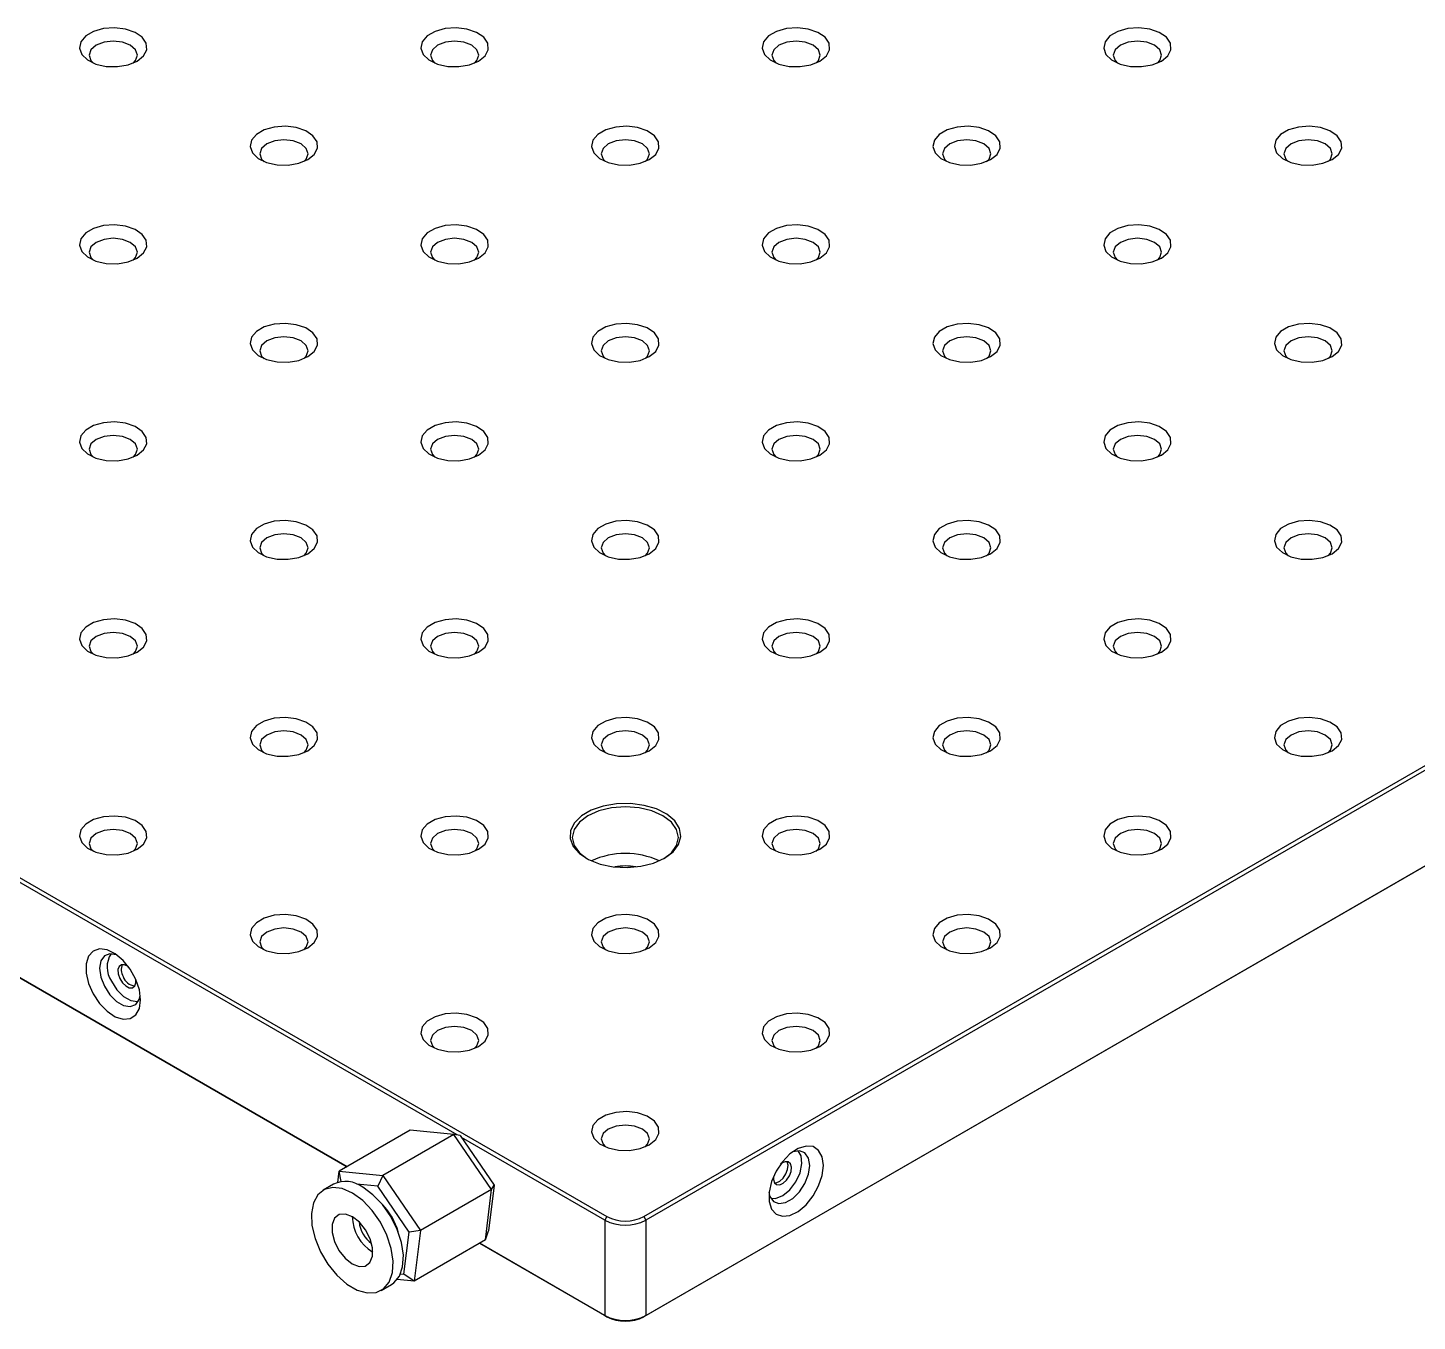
# Model space of a CAD drawing. Header units: millimetres. Extents: x 2 to 278, y 1 to 215.
# Drawn here: x 220.3 to 249.08, y 158.92 to 185.71 of the extents above; entities that cross this region are included whole.
import ezdxf

# ---------------------------------------------------------------- set-up
doc = ezdxf.new("R2010")
doc.units = ezdxf.units.MM

msp = doc.modelspace()

# ---------------------------------------------------------------- linework, layer by layer
at = {"color": 7, "linetype": 'Continuous', "lineweight": 25}
for p, q in [((190.7158769, 185.0865934), (232.2937557, 161.0841949)), ((233.057431, 161.0841949), (274.6353097, 185.0865934)), ((274.6777361, 185.0131087), (233.0998574, 161.0107102)), ((229.1949606, 162.7751143), (193.9291534, 183.1336314)), ((233.0998574, 159.0346814), (274.6777361, 183.0370799)), ((274.6353097, 183.0125797), (233.057431, 159.0101812)), ((226.9105027, 162.117867), (194.3027867, 180.9419008)), ((194.3027936, 180.9419048), (226.9105096, 162.117871)), ((228.2210778, 162.8744458), (226.7470925, 162.0235323)), ((229.1261427, 162.7853569), (227.6521574, 161.9344434)), ((229.1261427, 162.7853569), (228.2210778, 162.8744458)), ((229.903703, 161.648064), (229.1261427, 162.7853569)), ((229.2552949, 162.7661343), (229.1261427, 162.7853569)), ((229.2552949, 162.7661343), (229.9580344, 161.7382773)), ((232.2513293, 161.0107102), (229.2844925, 162.7234286)), ((226.7191309, 161.793662), (226.7470925, 162.0235323)), ((226.7470925, 162.0235323), (227.6521574, 161.9344434)), ((226.7906617, 161.8084437), (226.7470925, 162.0235323)), ((226.6309199, 161.7559013), (226.4187879, 161.6334401)), ((227.549257, 161.7126073), (227.1113769, 161.7557095)), ((227.6521574, 161.9344434), (227.549257, 161.7126073)), ((227.6521574, 161.9344434), (228.4297177, 160.7971504)), ((229.9580344, 161.7382773), (229.842799, 160.7909367)), ((229.903703, 161.648064), (229.9580344, 161.7382773)), ((228.1972239, 160.7648632), (227.549257, 161.7126073)), ((229.903703, 161.648064), (228.4297177, 160.7971504)), ((229.7761984, 160.5998599), (229.903703, 161.648064)), ((232.2937557, 161.0841949), (232.2513293, 161.0107102)), ((232.2513293, 161.0107102), (232.2513293, 159.0346814)), ((233.057431, 161.0841949), (233.0998574, 161.0107102)), ((233.0998574, 161.0107102), (233.0998574, 159.0346814)), ((228.0909701, 159.8913598), (228.1972239, 160.7648632)), ((228.4297177, 160.7971504), (228.1972239, 160.7648632)), ((228.4297177, 160.7971504), (228.3022131, 159.7489463)), ((229.7761984, 160.5998599), (228.3022131, 159.7489463)), ((229.7761984, 160.5998599), (229.842799, 160.7909367)), ((232.2937557, 159.0101812), (229.6581258, 160.531698)), ((229.6581327, 160.531702), (232.2513293, 159.0346814)), ((228.3022131, 159.7489463), (227.9516137, 159.7834571)), ((228.0189363, 159.8984503), (228.0909701, 159.8913598)), ((228.3022131, 159.7489463), (228.0909701, 159.8913598)), ((227.6186903, 159.5549229), (227.8308224, 159.6773841)), ((232.2513293, 159.0346814), (232.2937557, 159.0101812)), ((233.0998574, 159.0346814), (233.057431, 159.0101812))]:
    msp.add_line(p, q, dxfattribs=at)
at = {"color": 7, "linetype": 'Continuous', "lineweight": 25, "flags": 128}
for points in [[(222.5639664, 185.0212807), (222.6978653, 185.1295436), (222.763616, 185.2570392), (222.7540934, 185.3899514), (222.6703294, 185.513877), (222.5214011, 185.6153869), (222.3234472, 185.6834808), (222.0979191, 185.7107798), (221.8692563, 185.6943255), (221.6622379, 185.635901), (221.4992975, 185.5418375), (221.3980924, 185.4223283), (221.3695896, 185.2903241), (221.4168779, 185.1601295), (221.5348328, 185.0458531), (221.7106721, 184.9598787), (221.9253409, 184.9115227), (222.1555765, 184.9060254), (222.3764292, 184.9439825), (222.5639664, 185.0212807)], [(229.6350342, 185.0212807), (229.7689331, 185.1295436), (229.8346838, 185.2570392), (229.8251612, 185.3899514), (229.7413972, 185.513877), (229.5924689, 185.6153869), (229.394515, 185.6834808), (229.1689869, 185.7107798), (228.9403241, 185.6943255), (228.7333057, 185.635901), (228.5703653, 185.5418375), (228.4691602, 185.4223283), (228.4406574, 185.2903241), (228.4879457, 185.1601295), (228.6059006, 185.0458531), (228.7817399, 184.9598787), (228.9964087, 184.9115227), (229.2266443, 184.9060254), (229.447497, 184.9439825), (229.6350342, 185.0212807)], [(236.706102, 185.0212807), (236.8400009, 185.1295436), (236.9057517, 185.2570392), (236.896229, 185.3899514), (236.812465, 185.513877), (236.6635367, 185.6153869), (236.4655828, 185.6834808), (236.2400547, 185.7107798), (236.0113919, 185.6943255), (235.8043735, 185.635901), (235.6414331, 185.5418375), (235.540228, 185.4223283), (235.5117252, 185.2903241), (235.5590135, 185.1601295), (235.6769684, 185.0458531), (235.8528077, 184.9598787), (236.0674765, 184.9115227), (236.2977121, 184.9060254), (236.5185649, 184.9439825), (236.706102, 185.0212807)], [(243.7771698, 185.0212807), (243.9110687, 185.1295436), (243.9768195, 185.2570392), (243.9672969, 185.3899514), (243.8835328, 185.513877), (243.7346045, 185.6153869), (243.5366506, 185.6834808), (243.3111225, 185.7107798), (243.0824597, 185.6943255), (242.8754413, 185.635901), (242.712501, 185.5418375), (242.6112958, 185.4223283), (242.582793, 185.2903241), (242.6300813, 185.1601295), (242.7480362, 185.0458531), (242.9238755, 184.9598787), (243.1385443, 184.9115227), (243.3687799, 184.9060254), (243.5896327, 184.9439825), (243.7771698, 185.0212807)], [(222.4813652, 184.9804869), (222.5309314, 185.0332562), (222.5689916, 185.1437154), (222.5309314, 185.2541746), (222.422545, 185.3478174), (222.2603333, 185.4103876), (222.0689916, 185.4323593), (221.8776499, 185.4103876), (221.7154382, 185.3478174), (221.6070519, 185.2541746), (221.5689916, 185.1437154), (221.6070519, 185.0332562), (221.656618, 184.9804869)], [(229.5524331, 184.9804869), (229.6019992, 185.0332562), (229.6400594, 185.1437154), (229.6019992, 185.2541746), (229.4936128, 185.3478174), (229.3314012, 185.4103876), (229.1400594, 185.4323593), (228.9487177, 185.4103876), (228.786506, 185.3478174), (228.6781197, 185.2541746), (228.6400594, 185.1437154), (228.6781197, 185.0332562), (228.7276858, 184.9804869)], [(236.6235009, 184.9804869), (236.673067, 185.0332562), (236.7111272, 185.1437154), (236.673067, 185.2541746), (236.5646806, 185.3478174), (236.402469, 185.4103876), (236.2111272, 185.4323593), (236.0197855, 185.4103876), (235.8575739, 185.3478174), (235.7491875, 185.2541746), (235.7111272, 185.1437154), (235.7491875, 185.0332562), (235.7987536, 184.9804869)], [(243.6945687, 184.9804869), (243.7441348, 185.0332562), (243.7821951, 185.1437154), (243.7441348, 185.2541746), (243.6357485, 185.3478174), (243.4735368, 185.4103876), (243.2821951, 185.4323593), (243.0908533, 185.4103876), (242.9286417, 185.3478174), (242.8202553, 185.2541746), (242.7821951, 185.1437154), (242.8202553, 185.0332562), (242.8698214, 184.9804869)], [(226.0995003, 182.9802605), (226.2333992, 183.0885233), (226.2991499, 183.2160189), (226.2896273, 183.3489311), (226.2058633, 183.4728568), (226.056935, 183.5743666), (225.8589811, 183.6424606), (225.633453, 183.6697595), (225.4047902, 183.6533052), (225.1977718, 183.5948807), (225.0348314, 183.5008172), (224.9336263, 183.3813081), (224.9051235, 183.2493038), (224.9524118, 183.1191092), (225.0703667, 183.0048329), (225.246206, 182.9188584), (225.4608748, 182.8705024), (225.6911104, 182.8650052), (225.9119631, 182.9029622), (226.0995003, 182.9802605)], [(233.1705681, 182.9802605), (233.304467, 183.0885233), (233.3702177, 183.2160189), (233.3606951, 183.3489311), (233.2769311, 183.4728568), (233.1280028, 183.5743666), (232.9300489, 183.6424606), (232.7045208, 183.6697595), (232.475858, 183.6533052), (232.2688396, 183.5948807), (232.1058992, 183.5008172), (232.0046941, 183.3813081), (231.9761913, 183.2493038), (232.0234796, 183.1191092), (232.1414345, 183.0048329), (232.3172738, 182.9188584), (232.5319426, 182.8705024), (232.7621782, 182.8650052), (232.983031, 182.9029622), (233.1705681, 182.9802605)], [(240.2416359, 182.9802605), (240.3755348, 183.0885233), (240.4412856, 183.2160189), (240.4317629, 183.3489311), (240.3479989, 183.4728568), (240.1990706, 183.5743666), (240.0011167, 183.6424606), (239.7755886, 183.6697595), (239.5469258, 183.6533052), (239.3399074, 183.5948807), (239.1769671, 183.5008172), (239.0757619, 183.3813081), (239.0472591, 183.2493038), (239.0945474, 183.1191092), (239.2125023, 183.0048329), (239.3883416, 182.9188584), (239.6030104, 182.8705024), (239.833246, 182.8650052), (240.0540988, 182.9029622), (240.2416359, 182.9802605)], [(247.3127037, 182.9802605), (247.4466027, 183.0885233), (247.5123534, 183.2160189), (247.5028308, 183.3489311), (247.4190667, 183.4728568), (247.2701384, 183.5743666), (247.0721845, 183.6424606), (246.8466564, 183.6697595), (246.6179936, 183.6533052), (246.4109752, 183.5948807), (246.2480349, 183.5008172), (246.1468297, 183.3813081), (246.1183269, 183.2493038), (246.1656152, 183.1191092), (246.2835701, 183.0048329), (246.4594094, 182.9188584), (246.6740782, 182.8705024), (246.9043138, 182.8650052), (247.1251666, 182.9029622), (247.3127037, 182.9802605)], [(226.0168991, 182.9394666), (226.0664653, 182.9922359), (226.1045255, 183.1026951), (226.0664653, 183.2131544), (225.9580789, 183.3067972), (225.7958672, 183.3693673), (225.6045255, 183.391339), (225.4131838, 183.3693673), (225.2509721, 183.3067972), (225.1425858, 183.2131544), (225.1045255, 183.1026951), (225.1425858, 182.9922359), (225.1921519, 182.9394666)], [(233.087967, 182.9394666), (233.1375331, 182.9922359), (233.1755933, 183.1026951), (233.1375331, 183.2131544), (233.0291467, 183.3067972), (232.8669351, 183.3693673), (232.6755933, 183.391339), (232.4842516, 183.3693673), (232.32204, 183.3067972), (232.2136536, 183.2131544), (232.1755933, 183.1026951), (232.2136536, 182.9922359), (232.2632197, 182.9394666)], [(240.1590348, 182.9394666), (240.2086009, 182.9922359), (240.2466612, 183.1026951), (240.2086009, 183.2131544), (240.1002145, 183.3067972), (239.9380029, 183.3693673), (239.7466612, 183.391339), (239.5553194, 183.3693673), (239.3931078, 183.3067972), (239.2847214, 183.2131544), (239.2466612, 183.1026951), (239.2847214, 182.9922359), (239.3342875, 182.9394666)], [(247.2301026, 182.9394666), (247.2796687, 182.9922359), (247.317729, 183.1026951), (247.2796687, 183.2131544), (247.1712824, 183.3067972), (247.0090707, 183.3693673), (246.817729, 183.391339), (246.6263873, 183.3693673), (246.4641756, 183.3067972), (246.3557892, 183.2131544), (246.317729, 183.1026951), (246.3557892, 182.9922359), (246.4053554, 182.9394666)], [(222.5639664, 180.9392402), (222.6978653, 181.0475031), (222.763616, 181.1749986), (222.7540934, 181.3079108), (222.6703294, 181.4318365), (222.5214011, 181.5333464), (222.3234472, 181.6014403), (222.0979191, 181.6287392), (221.8692563, 181.6122849), (221.6622379, 181.5538604), (221.4992975, 181.459797), (221.3980924, 181.3402878), (221.3695896, 181.2082835), (221.4168779, 181.0780889), (221.5348328, 180.9638126), (221.7106721, 180.8778381), (221.9253409, 180.8294822), (222.1555765, 180.8239849), (222.3764292, 180.861942), (222.5639664, 180.9392402)], [(229.6350342, 180.9392402), (229.7689331, 181.0475031), (229.8346838, 181.1749986), (229.8251612, 181.3079108), (229.7413972, 181.4318365), (229.5924689, 181.5333464), (229.394515, 181.6014403), (229.1689869, 181.6287392), (228.9403241, 181.6122849), (228.7333057, 181.5538604), (228.5703653, 181.459797), (228.4691602, 181.3402878), (228.4406574, 181.2082835), (228.4879457, 181.0780889), (228.6059006, 180.9638126), (228.7817399, 180.8778381), (228.9964087, 180.8294822), (229.2266443, 180.8239849), (229.447497, 180.861942), (229.6350342, 180.9392402)], [(236.706102, 180.9392402), (236.8400009, 181.0475031), (236.9057517, 181.1749986), (236.896229, 181.3079108), (236.812465, 181.4318365), (236.6635367, 181.5333464), (236.4655828, 181.6014403), (236.2400547, 181.6287392), (236.0113919, 181.6122849), (235.8043735, 181.5538604), (235.6414331, 181.459797), (235.540228, 181.3402878), (235.5117252, 181.2082835), (235.5590135, 181.0780889), (235.6769684, 180.9638126), (235.8528077, 180.8778381), (236.0674765, 180.8294822), (236.2977121, 180.8239849), (236.5185649, 180.861942), (236.706102, 180.9392402)], [(243.7771698, 180.9392402), (243.9110687, 181.0475031), (243.9768195, 181.1749986), (243.9672969, 181.3079108), (243.8835328, 181.4318365), (243.7346045, 181.5333464), (243.5366506, 181.6014403), (243.3111225, 181.6287392), (243.0824597, 181.6122849), (242.8754413, 181.5538604), (242.712501, 181.459797), (242.6112958, 181.3402878), (242.582793, 181.2082835), (242.6300813, 181.0780889), (242.7480362, 180.9638126), (242.9238755, 180.8778381), (243.1385443, 180.8294822), (243.3687799, 180.8239849), (243.5896327, 180.861942), (243.7771698, 180.9392402)], [(222.4813652, 180.8984463), (222.5309314, 180.9512156), (222.5689916, 181.0616748), (222.5309314, 181.1721341), (222.422545, 181.2657769), (222.2603333, 181.328347), (222.0689916, 181.3503187), (221.8776499, 181.328347), (221.7154382, 181.2657769), (221.6070519, 181.1721341), (221.5689916, 181.0616748), (221.6070519, 180.9512156), (221.656618, 180.8984463)], [(229.5524331, 180.8984463), (229.6019992, 180.9512156), (229.6400594, 181.0616748), (229.6019992, 181.1721341), (229.4936128, 181.2657769), (229.3314012, 181.328347), (229.1400594, 181.3503187), (228.9487177, 181.328347), (228.786506, 181.2657769), (228.6781197, 181.1721341), (228.6400594, 181.0616748), (228.6781197, 180.9512156), (228.7276858, 180.8984463)], [(236.6235009, 180.8984463), (236.673067, 180.9512156), (236.7111272, 181.0616748), (236.673067, 181.1721341), (236.5646806, 181.2657769), (236.402469, 181.328347), (236.2111272, 181.3503187), (236.0197855, 181.328347), (235.8575739, 181.2657769), (235.7491875, 181.1721341), (235.7111272, 181.0616748), (235.7491875, 180.9512156), (235.7987536, 180.8984463)], [(243.6945687, 180.8984463), (243.7441348, 180.9512156), (243.7821951, 181.0616748), (243.7441348, 181.1721341), (243.6357485, 181.2657769), (243.4735368, 181.328347), (243.2821951, 181.3503187), (243.0908533, 181.328347), (242.9286417, 181.2657769), (242.8202553, 181.1721341), (242.7821951, 181.0616748), (242.8202553, 180.9512156), (242.8698214, 180.8984463)], [(226.0995003, 178.8982199), (226.2333992, 179.0064828), (226.2991499, 179.1339784), (226.2896273, 179.2668905), (226.2058633, 179.3908162), (226.056935, 179.4923261), (225.8589811, 179.56042), (225.633453, 179.5877189), (225.4047902, 179.5712646), (225.1977718, 179.5128401), (225.0348314, 179.4187767), (224.9336263, 179.2992675), (224.9051235, 179.1672633), (224.9524118, 179.0370687), (225.0703667, 178.9227923), (225.246206, 178.8368178), (225.4608748, 178.7884619), (225.6911104, 178.7829646), (225.9119631, 178.8209217), (226.0995003, 178.8982199)], [(233.1705681, 178.8982199), (233.304467, 179.0064828), (233.3702177, 179.1339784), (233.3606951, 179.2668905), (233.2769311, 179.3908162), (233.1280028, 179.4923261), (232.9300489, 179.56042), (232.7045208, 179.5877189), (232.475858, 179.5712646), (232.2688396, 179.5128401), (232.1058992, 179.4187767), (232.0046941, 179.2992675), (231.9761913, 179.1672633), (232.0234796, 179.0370687), (232.1414345, 178.9227923), (232.3172738, 178.8368178), (232.5319426, 178.7884619), (232.7621782, 178.7829646), (232.983031, 178.8209217), (233.1705681, 178.8982199)], [(240.2416359, 178.8982199), (240.3755348, 179.0064828), (240.4412856, 179.1339784), (240.4317629, 179.2668905), (240.3479989, 179.3908162), (240.1990706, 179.4923261), (240.0011167, 179.56042), (239.7755886, 179.5877189), (239.5469258, 179.5712646), (239.3399074, 179.5128401), (239.1769671, 179.4187767), (239.0757619, 179.2992675), (239.0472591, 179.1672633), (239.0945474, 179.0370687), (239.2125023, 178.9227923), (239.3883416, 178.8368178), (239.6030104, 178.7884619), (239.833246, 178.7829646), (240.0540988, 178.8209217), (240.2416359, 178.8982199)], [(247.3127037, 178.8982199), (247.4466027, 179.0064828), (247.5123534, 179.1339784), (247.5028308, 179.2668905), (247.4190667, 179.3908162), (247.2701384, 179.4923261), (247.0721845, 179.56042), (246.8466564, 179.5877189), (246.6179936, 179.5712646), (246.4109752, 179.5128401), (246.2480349, 179.4187767), (246.1468297, 179.2992675), (246.1183269, 179.1672633), (246.1656152, 179.0370687), (246.2835701, 178.9227923), (246.4594094, 178.8368178), (246.6740782, 178.7884619), (246.9043138, 178.7829646), (247.1251666, 178.8209217), (247.3127037, 178.8982199)], [(226.0168991, 178.857426), (226.0664653, 178.9101953), (226.1045255, 179.0206546), (226.0664653, 179.1311138), (225.9580789, 179.2247566), (225.7958672, 179.2873267), (225.6045255, 179.3092984), (225.4131838, 179.2873267), (225.2509721, 179.2247566), (225.1425858, 179.1311138), (225.1045255, 179.0206546), (225.1425858, 178.9101953), (225.1921519, 178.857426)], [(233.087967, 178.857426), (233.1375331, 178.9101953), (233.1755933, 179.0206546), (233.1375331, 179.1311138), (233.0291467, 179.2247566), (232.8669351, 179.2873267), (232.6755933, 179.3092984), (232.4842516, 179.2873267), (232.32204, 179.2247566), (232.2136536, 179.1311138), (232.1755933, 179.0206546), (232.2136536, 178.9101953), (232.2632197, 178.857426)], [(240.1590348, 178.857426), (240.2086009, 178.9101953), (240.2466612, 179.0206546), (240.2086009, 179.1311138), (240.1002145, 179.2247566), (239.9380029, 179.2873267), (239.7466612, 179.3092984), (239.5553194, 179.2873267), (239.3931078, 179.2247566), (239.2847214, 179.1311138), (239.2466612, 179.0206546), (239.2847214, 178.9101953), (239.3342875, 178.857426)], [(247.2301026, 178.857426), (247.2796687, 178.9101953), (247.317729, 179.0206546), (247.2796687, 179.1311138), (247.1712824, 179.2247566), (247.0090707, 179.2873267), (246.817729, 179.3092984), (246.6263873, 179.2873267), (246.4641756, 179.2247566), (246.3557892, 179.1311138), (246.317729, 179.0206546), (246.3557892, 178.9101953), (246.4053554, 178.857426)], [(222.5639664, 176.8571996), (222.6978653, 176.9654625), (222.763616, 177.0929581), (222.7540934, 177.2258703), (222.6703294, 177.3497959), (222.5214011, 177.4513058), (222.3234472, 177.5193997), (222.0979191, 177.5466987), (221.8692563, 177.5302443), (221.6622379, 177.4718199), (221.4992975, 177.3777564), (221.3980924, 177.2582472), (221.3695896, 177.126243), (221.4168779, 176.9960484), (221.5348328, 176.881772), (221.7106721, 176.7957975), (221.9253409, 176.7474416), (222.1555765, 176.7419443), (222.3764292, 176.7799014), (222.5639664, 176.8571996)], [(229.6350342, 176.8571996), (229.7689331, 176.9654625), (229.8346838, 177.0929581), (229.8251612, 177.2258703), (229.7413972, 177.3497959), (229.5924689, 177.4513058), (229.394515, 177.5193997), (229.1689869, 177.5466987), (228.9403241, 177.5302443), (228.7333057, 177.4718199), (228.5703653, 177.3777564), (228.4691602, 177.2582472), (228.4406574, 177.126243), (228.4879457, 176.9960484), (228.6059006, 176.881772), (228.7817399, 176.7957975), (228.9964087, 176.7474416), (229.2266443, 176.7419443), (229.447497, 176.7799014), (229.6350342, 176.8571996)], [(236.706102, 176.8571996), (236.8400009, 176.9654625), (236.9057517, 177.0929581), (236.896229, 177.2258703), (236.812465, 177.3497959), (236.6635367, 177.4513058), (236.4655828, 177.5193997), (236.2400547, 177.5466987), (236.0113919, 177.5302443), (235.8043735, 177.4718199), (235.6414331, 177.3777564), (235.540228, 177.2582472), (235.5117252, 177.126243), (235.5590135, 176.9960484), (235.6769684, 176.881772), (235.8528077, 176.7957975), (236.0674765, 176.7474416), (236.2977121, 176.7419443), (236.5185649, 176.7799014), (236.706102, 176.8571996)], [(243.7771698, 176.8571996), (243.9110687, 176.9654625), (243.9768195, 177.0929581), (243.9672969, 177.2258703), (243.8835328, 177.3497959), (243.7346045, 177.4513058), (243.5366506, 177.5193997), (243.3111225, 177.5466987), (243.0824597, 177.5302443), (242.8754413, 177.4718199), (242.712501, 177.3777564), (242.6112958, 177.2582472), (242.582793, 177.126243), (242.6300813, 176.9960484), (242.7480362, 176.881772), (242.9238755, 176.7957975), (243.1385443, 176.7474416), (243.3687799, 176.7419443), (243.5896327, 176.7799014), (243.7771698, 176.8571996)], [(222.4813652, 176.8164057), (222.5309314, 176.8691751), (222.5689916, 176.9796343), (222.5309314, 177.0900935), (222.422545, 177.1837363), (222.2603333, 177.2463064), (222.0689916, 177.2682781), (221.8776499, 177.2463064), (221.7154382, 177.1837363), (221.6070519, 177.0900935), (221.5689916, 176.9796343), (221.6070519, 176.8691751), (221.656618, 176.8164057)], [(229.5524331, 176.8164057), (229.6019992, 176.8691751), (229.6400594, 176.9796343), (229.6019992, 177.0900935), (229.4936128, 177.1837363), (229.3314012, 177.2463064), (229.1400594, 177.2682781), (228.9487177, 177.2463064), (228.786506, 177.1837363), (228.6781197, 177.0900935), (228.6400594, 176.9796343), (228.6781197, 176.8691751), (228.7276858, 176.8164057)], [(236.6235009, 176.8164057), (236.673067, 176.8691751), (236.7111272, 176.9796343), (236.673067, 177.0900935), (236.5646806, 177.1837363), (236.402469, 177.2463064), (236.2111272, 177.2682781), (236.0197855, 177.2463064), (235.8575739, 177.1837363), (235.7491875, 177.0900935), (235.7111272, 176.9796343), (235.7491875, 176.8691751), (235.7987536, 176.8164057)], [(243.6945687, 176.8164057), (243.7441348, 176.8691751), (243.7821951, 176.9796343), (243.7441348, 177.0900935), (243.6357485, 177.1837363), (243.4735368, 177.2463064), (243.2821951, 177.2682781), (243.0908533, 177.2463064), (242.9286417, 177.1837363), (242.8202553, 177.0900935), (242.7821951, 176.9796343), (242.8202553, 176.8691751), (242.8698214, 176.8164057)], [(226.0995003, 174.8161793), (226.2333992, 174.9244422), (226.2991499, 175.0519378), (226.2896273, 175.18485), (226.2058633, 175.3087756), (226.056935, 175.4102855), (225.8589811, 175.4783794), (225.633453, 175.5056784), (225.4047902, 175.4892241), (225.1977718, 175.4307996), (225.0348314, 175.3367361), (224.9336263, 175.2172269), (224.9051235, 175.0852227), (224.9524118, 174.9550281), (225.0703667, 174.8407517), (225.246206, 174.7547773), (225.4608748, 174.7064213), (225.6911104, 174.700924), (225.9119631, 174.7388811), (226.0995003, 174.8161793)], [(233.1705681, 174.8161793), (233.304467, 174.9244422), (233.3702177, 175.0519378), (233.3606951, 175.18485), (233.2769311, 175.3087756), (233.1280028, 175.4102855), (232.9300489, 175.4783794), (232.7045208, 175.5056784), (232.475858, 175.4892241), (232.2688396, 175.4307996), (232.1058992, 175.3367361), (232.0046941, 175.2172269), (231.9761913, 175.0852227), (232.0234796, 174.9550281), (232.1414345, 174.8407517), (232.3172738, 174.7547773), (232.5319426, 174.7064213), (232.7621782, 174.700924), (232.983031, 174.7388811), (233.1705681, 174.8161793)], [(240.2416359, 174.8161793), (240.3755348, 174.9244422), (240.4412856, 175.0519378), (240.4317629, 175.18485), (240.3479989, 175.3087756), (240.1990706, 175.4102855), (240.0011167, 175.4783794), (239.7755886, 175.5056784), (239.5469258, 175.4892241), (239.3399074, 175.4307996), (239.1769671, 175.3367361), (239.0757619, 175.2172269), (239.0472591, 175.0852227), (239.0945474, 174.9550281), (239.2125023, 174.8407517), (239.3883416, 174.7547773), (239.6030104, 174.7064213), (239.833246, 174.700924), (240.0540988, 174.7388811), (240.2416359, 174.8161793)], [(247.3127037, 174.8161793), (247.4466027, 174.9244422), (247.5123534, 175.0519378), (247.5028308, 175.18485), (247.4190667, 175.3087756), (247.2701384, 175.4102855), (247.0721845, 175.4783794), (246.8466564, 175.5056784), (246.6179936, 175.4892241), (246.4109752, 175.4307996), (246.2480349, 175.3367361), (246.1468297, 175.2172269), (246.1183269, 175.0852227), (246.1656152, 174.9550281), (246.2835701, 174.8407517), (246.4594094, 174.7547773), (246.6740782, 174.7064213), (246.9043138, 174.700924), (247.1251666, 174.7388811), (247.3127037, 174.8161793)], [(226.0168991, 174.7753855), (226.0664653, 174.8281548), (226.1045255, 174.938614), (226.0664653, 175.0490732), (225.9580789, 175.142716), (225.7958672, 175.2052862), (225.6045255, 175.2272579), (225.4131838, 175.2052862), (225.2509721, 175.142716), (225.1425858, 175.0490732), (225.1045255, 174.938614), (225.1425858, 174.8281548), (225.1921519, 174.7753855)], [(233.087967, 174.7753855), (233.1375331, 174.8281548), (233.1755933, 174.938614), (233.1375331, 175.0490732), (233.0291467, 175.142716), (232.8669351, 175.2052862), (232.6755933, 175.2272579), (232.4842516, 175.2052862), (232.32204, 175.142716), (232.2136536, 175.0490732), (232.1755933, 174.938614), (232.2136536, 174.8281548), (232.2632197, 174.7753855)], [(240.1590348, 174.7753855), (240.2086009, 174.8281548), (240.2466612, 174.938614), (240.2086009, 175.0490732), (240.1002145, 175.142716), (239.9380029, 175.2052862), (239.7466612, 175.2272579), (239.5553194, 175.2052862), (239.3931078, 175.142716), (239.2847214, 175.0490732), (239.2466612, 174.938614), (239.2847214, 174.8281548), (239.3342875, 174.7753855)], [(247.2301026, 174.7753855), (247.2796687, 174.8281548), (247.317729, 174.938614), (247.2796687, 175.0490732), (247.1712824, 175.142716), (247.0090707, 175.2052862), (246.817729, 175.2272579), (246.6263873, 175.2052862), (246.4641756, 175.142716), (246.3557892, 175.0490732), (246.317729, 174.938614), (246.3557892, 174.8281548), (246.4053554, 174.7753855)], [(222.5639664, 172.7751591), (222.6978653, 172.8834219), (222.763616, 173.0109175), (222.7540934, 173.1438297), (222.6703294, 173.2677554), (222.5214011, 173.3692652), (222.3234472, 173.4373592), (222.0979191, 173.4646581), (221.8692563, 173.4482038), (221.6622379, 173.3897793), (221.4992975, 173.2957158), (221.3980924, 173.1762067), (221.3695896, 173.0442024), (221.4168779, 172.9140078), (221.5348328, 172.7997315), (221.7106721, 172.713757), (221.9253409, 172.665401), (222.1555765, 172.6599038), (222.3764292, 172.6978608), (222.5639664, 172.7751591)], [(229.6350342, 172.7751591), (229.7689331, 172.8834219), (229.8346838, 173.0109175), (229.8251612, 173.1438297), (229.7413972, 173.2677554), (229.5924689, 173.3692652), (229.394515, 173.4373592), (229.1689869, 173.4646581), (228.9403241, 173.4482038), (228.7333057, 173.3897793), (228.5703653, 173.2957158), (228.4691602, 173.1762067), (228.4406574, 173.0442024), (228.4879457, 172.9140078), (228.6059006, 172.7997315), (228.7817399, 172.713757), (228.9964087, 172.665401), (229.2266443, 172.6599038), (229.447497, 172.6978608), (229.6350342, 172.7751591)], [(236.706102, 172.7751591), (236.8400009, 172.8834219), (236.9057517, 173.0109175), (236.896229, 173.1438297), (236.812465, 173.2677554), (236.6635367, 173.3692652), (236.4655828, 173.4373592), (236.2400547, 173.4646581), (236.0113919, 173.4482038), (235.8043735, 173.3897793), (235.6414331, 173.2957158), (235.540228, 173.1762067), (235.5117252, 173.0442024), (235.5590135, 172.9140078), (235.6769684, 172.7997315), (235.8528077, 172.713757), (236.0674765, 172.665401), (236.2977121, 172.6599038), (236.5185649, 172.6978608), (236.706102, 172.7751591)], [(243.7771698, 172.7751591), (243.9110687, 172.8834219), (243.9768195, 173.0109175), (243.9672969, 173.1438297), (243.8835328, 173.2677554), (243.7346045, 173.3692652), (243.5366506, 173.4373592), (243.3111225, 173.4646581), (243.0824597, 173.4482038), (242.8754413, 173.3897793), (242.712501, 173.2957158), (242.6112958, 173.1762067), (242.582793, 173.0442024), (242.6300813, 172.9140078), (242.7480362, 172.7997315), (242.9238755, 172.713757), (243.1385443, 172.665401), (243.3687799, 172.6599038), (243.5896327, 172.6978608), (243.7771698, 172.7751591)], [(222.4813652, 172.7343652), (222.5309314, 172.7871345), (222.5689916, 172.8975937), (222.5309314, 173.008053), (222.422545, 173.1016958), (222.2603333, 173.1642659), (222.0689916, 173.1862376), (221.8776499, 173.1642659), (221.7154382, 173.1016958), (221.6070519, 173.008053), (221.5689916, 172.8975937), (221.6070519, 172.7871345), (221.656618, 172.7343652)], [(229.5524331, 172.7343652), (229.6019992, 172.7871345), (229.6400594, 172.8975937), (229.6019992, 173.008053), (229.4936128, 173.1016958), (229.3314012, 173.1642659), (229.1400594, 173.1862376), (228.9487177, 173.1642659), (228.786506, 173.1016958), (228.6781197, 173.008053), (228.6400594, 172.8975937), (228.6781197, 172.7871345), (228.7276858, 172.7343652)], [(236.6235009, 172.7343652), (236.673067, 172.7871345), (236.7111272, 172.8975937), (236.673067, 173.008053), (236.5646806, 173.1016958), (236.402469, 173.1642659), (236.2111272, 173.1862376), (236.0197855, 173.1642659), (235.8575739, 173.1016958), (235.7491875, 173.008053), (235.7111272, 172.8975937), (235.7491875, 172.7871345), (235.7987536, 172.7343652)], [(243.6945687, 172.7343652), (243.7441348, 172.7871345), (243.7821951, 172.8975937), (243.7441348, 173.008053), (243.6357485, 173.1016958), (243.4735368, 173.1642659), (243.2821951, 173.1862376), (243.0908533, 173.1642659), (242.9286417, 173.1016958), (242.8202553, 173.008053), (242.7821951, 172.8975937), (242.8202553, 172.7871345), (242.8698214, 172.7343652)], [(226.0995003, 170.7341388), (226.2333992, 170.8424017), (226.2991499, 170.9698972), (226.2896273, 171.1028094), (226.2058633, 171.2267351), (226.056935, 171.328245), (225.8589811, 171.3963389), (225.633453, 171.4236378), (225.4047902, 171.4071835), (225.1977718, 171.348759), (225.0348314, 171.2546956), (224.9336263, 171.1351864), (224.9051235, 171.0031821), (224.9524118, 170.8729875), (225.0703667, 170.7587112), (225.246206, 170.6727367), (225.4608748, 170.6243808), (225.6911104, 170.6188835), (225.9119631, 170.6568406), (226.0995003, 170.7341388)], [(233.1705681, 170.7341388), (233.304467, 170.8424017), (233.3702177, 170.9698972), (233.3606951, 171.1028094), (233.2769311, 171.2267351), (233.1280028, 171.328245), (232.9300489, 171.3963389), (232.7045208, 171.4236378), (232.475858, 171.4071835), (232.2688396, 171.348759), (232.1058992, 171.2546956), (232.0046941, 171.1351864), (231.9761913, 171.0031821), (232.0234796, 170.8729875), (232.1414345, 170.7587112), (232.3172738, 170.6727367), (232.5319426, 170.6243808), (232.7621782, 170.6188835), (232.983031, 170.6568406), (233.1705681, 170.7341388)], [(240.2416359, 170.7341388), (240.3755348, 170.8424017), (240.4412856, 170.9698972), (240.4317629, 171.1028094), (240.3479989, 171.2267351), (240.1990706, 171.328245), (240.0011167, 171.3963389), (239.7755886, 171.4236378), (239.5469258, 171.4071835), (239.3399074, 171.348759), (239.1769671, 171.2546956), (239.0757619, 171.1351864), (239.0472591, 171.0031821), (239.0945474, 170.8729875), (239.2125023, 170.7587112), (239.3883416, 170.6727367), (239.6030104, 170.6243808), (239.833246, 170.6188835), (240.0540988, 170.6568406), (240.2416359, 170.7341388)], [(247.3127037, 170.7341388), (247.4466027, 170.8424017), (247.5123534, 170.9698972), (247.5028308, 171.1028094), (247.4190667, 171.2267351), (247.2701384, 171.328245), (247.0721845, 171.3963389), (246.8466564, 171.4236378), (246.6179936, 171.4071835), (246.4109752, 171.348759), (246.2480349, 171.2546956), (246.1468297, 171.1351864), (246.1183269, 171.0031821), (246.1656152, 170.8729875), (246.2835701, 170.7587112), (246.4594094, 170.6727367), (246.6740782, 170.6243808), (246.9043138, 170.6188835), (247.1251666, 170.6568406), (247.3127037, 170.7341388)], [(226.0168991, 170.6933449), (226.0664653, 170.7461142), (226.1045255, 170.8565735), (226.0664653, 170.9670327), (225.9580789, 171.0606755), (225.7958672, 171.1232456), (225.6045255, 171.1452173), (225.4131838, 171.1232456), (225.2509721, 171.0606755), (225.1425858, 170.9670327), (225.1045255, 170.8565735), (225.1425858, 170.7461142), (225.1921519, 170.6933449)], [(233.087967, 170.6933449), (233.1375331, 170.7461142), (233.1755933, 170.8565735), (233.1375331, 170.9670327), (233.0291467, 171.0606755), (232.8669351, 171.1232456), (232.6755933, 171.1452173), (232.4842516, 171.1232456), (232.32204, 171.0606755), (232.2136536, 170.9670327), (232.1755933, 170.8565735), (232.2136536, 170.7461142), (232.2632197, 170.6933449)], [(240.1590348, 170.6933449), (240.2086009, 170.7461142), (240.2466612, 170.8565735), (240.2086009, 170.9670327), (240.1002145, 171.0606755), (239.9380029, 171.1232456), (239.7466612, 171.1452173), (239.5553194, 171.1232456), (239.3931078, 171.0606755), (239.2847214, 170.9670327), (239.2466612, 170.8565735), (239.2847214, 170.7461142), (239.3342875, 170.6933449)], [(247.2301026, 170.6933449), (247.2796687, 170.7461142), (247.317729, 170.8565735), (247.2796687, 170.9670327), (247.1712824, 171.0606755), (247.0090707, 171.1232456), (246.817729, 171.1452173), (246.6263873, 171.1232456), (246.4641756, 171.0606755), (246.3557892, 170.9670327), (246.317729, 170.8565735), (246.3557892, 170.7461142), (246.4053554, 170.6933449)], [(233.4887661, 168.5094267), (233.6654467, 168.6409185), (233.7799311, 168.7936445), (233.8250259, 168.9580083), (233.7978976, 169.1236825), (233.7002508, 169.2802569), (233.5382211, 169.4178936), (233.3219892, 169.5279443), (233.065142, 169.6034941), (232.7838179, 169.6397959), (232.4956937, 169.6345687), (232.2188733, 169.5881411), (231.9707502, 169.5034301), (231.7669151, 169.3857586), (231.6201755, 169.2425202), (231.5397518, 169.0827152), (231.5306971, 168.9163846), (231.5935805, 168.7539797), (231.7244507, 168.6057049), (231.9150847, 168.4808769), (232.1535043, 168.3873391), (232.4247286, 168.3309689), (232.7117157, 168.3153081), (232.9964331, 168.3413407), (233.260991, 168.4074312), (233.4887661, 168.5094267)], [(233.4708246, 168.4992929), (233.6282213, 168.6205261), (233.7381118, 168.7736799), (233.7755933, 168.9380343), (233.7381118, 169.1023887), (233.6282213, 169.2555425), (233.4534108, 169.3870588), (233.2255933, 169.4879747), (232.9602943, 169.5514131), (232.6755933, 169.5730508), (232.3908924, 169.5514131), (232.1255933, 169.4879747), (231.8977759, 169.3870588), (231.7229654, 169.2555425), (231.6130749, 169.1023887), (231.5755933, 168.9380343), (231.6130749, 168.7736799), (231.7229654, 168.6205261), (231.8803621, 168.4992929)], [(222.5639664, 168.6931185), (222.6978653, 168.8013814), (222.763616, 168.928877), (222.7540934, 169.0617891), (222.6703294, 169.1857148), (222.5214011, 169.2872247), (222.3234472, 169.3553186), (222.0979191, 169.3826175), (221.8692563, 169.3661632), (221.6622379, 169.3077387), (221.4992975, 169.2136753), (221.3980924, 169.0941661), (221.3695896, 168.9621619), (221.4168779, 168.8319673), (221.5348328, 168.7176909), (221.7106721, 168.6317164), (221.9253409, 168.5833605), (222.1555765, 168.5778632), (222.3764292, 168.6158203), (222.5639664, 168.6931185)], [(229.6350342, 168.6931185), (229.7689331, 168.8013814), (229.8346838, 168.928877), (229.8251612, 169.0617891), (229.7413972, 169.1857148), (229.5924689, 169.2872247), (229.394515, 169.3553186), (229.1689869, 169.3826175), (228.9403241, 169.3661632), (228.7333057, 169.3077387), (228.5703653, 169.2136753), (228.4691602, 169.0941661), (228.4406574, 168.9621619), (228.4879457, 168.8319673), (228.6059006, 168.7176909), (228.7817399, 168.6317164), (228.9964087, 168.5833605), (229.2266443, 168.5778632), (229.447497, 168.6158203), (229.6350342, 168.6931185)], [(236.706102, 168.6931185), (236.8400009, 168.8013814), (236.9057517, 168.928877), (236.896229, 169.0617891), (236.812465, 169.1857148), (236.6635367, 169.2872247), (236.4655828, 169.3553186), (236.2400547, 169.3826175), (236.0113919, 169.3661632), (235.8043735, 169.3077387), (235.6414331, 169.2136753), (235.540228, 169.0941661), (235.5117252, 168.9621619), (235.5590135, 168.8319673), (235.6769684, 168.7176909), (235.8528077, 168.6317164), (236.0674765, 168.5833605), (236.2977121, 168.5778632), (236.5185649, 168.6158203), (236.706102, 168.6931185)], [(243.7771698, 168.6931185), (243.9110687, 168.8013814), (243.9768195, 168.928877), (243.9672969, 169.0617891), (243.8835328, 169.1857148), (243.7346045, 169.2872247), (243.5366506, 169.3553186), (243.3111225, 169.3826175), (243.0824597, 169.3661632), (242.8754413, 169.3077387), (242.712501, 169.2136753), (242.6112958, 169.0941661), (242.582793, 168.9621619), (242.6300813, 168.8319673), (242.7480362, 168.7176909), (242.9238755, 168.6317164), (243.1385443, 168.5833605), (243.3687799, 168.5778632), (243.5896327, 168.6158203), (243.7771698, 168.6931185)], [(222.4813652, 168.6523246), (222.5309314, 168.705094), (222.5689916, 168.8155532), (222.5309314, 168.9260124), (222.422545, 169.0196552), (222.2603333, 169.0822253), (222.0689916, 169.104197), (221.8776499, 169.0822253), (221.7154382, 169.0196552), (221.6070519, 168.9260124), (221.5689916, 168.8155532), (221.6070519, 168.705094), (221.656618, 168.6523246)], [(229.5524331, 168.6523246), (229.6019992, 168.705094), (229.6400594, 168.8155532), (229.6019992, 168.9260124), (229.4936128, 169.0196552), (229.3314012, 169.0822253), (229.1400594, 169.104197), (228.9487177, 169.0822253), (228.786506, 169.0196552), (228.6781197, 168.9260124), (228.6400594, 168.8155532), (228.6781197, 168.705094), (228.7276858, 168.6523246)], [(236.6235009, 168.6523246), (236.673067, 168.705094), (236.7111272, 168.8155532), (236.673067, 168.9260124), (236.5646806, 169.0196552), (236.402469, 169.0822253), (236.2111272, 169.104197), (236.0197855, 169.0822253), (235.8575739, 169.0196552), (235.7491875, 168.9260124), (235.7111272, 168.8155532), (235.7491875, 168.705094), (235.7987536, 168.6523246)], [(243.6945687, 168.6523246), (243.7441348, 168.705094), (243.7821951, 168.8155532), (243.7441348, 168.9260124), (243.6357485, 169.0196552), (243.4735368, 169.0822253), (243.2821951, 169.104197), (243.0908533, 169.0822253), (242.9286417, 169.0196552), (242.8202553, 168.9260124), (242.7821951, 168.8155532), (242.8202553, 168.705094), (242.8698214, 168.6523246)], [(226.0995003, 166.6520982), (226.2333992, 166.7603611), (226.2991499, 166.8878567), (226.2896273, 167.0207689), (226.2058633, 167.1446945), (226.056935, 167.2462044), (225.8589811, 167.3142983), (225.633453, 167.3415973), (225.4047902, 167.3251429), (225.1977718, 167.2667185), (225.0348314, 167.172655), (224.9336263, 167.0531458), (224.9051235, 166.9211416), (224.9524118, 166.790947), (225.0703667, 166.6766706), (225.246206, 166.5906962), (225.4608748, 166.5423402), (225.6911104, 166.5368429), (225.9119631, 166.5748), (226.0995003, 166.6520982)], [(233.1705681, 166.6520982), (233.304467, 166.7603611), (233.3702177, 166.8878567), (233.3606951, 167.0207689), (233.2769311, 167.1446945), (233.1280028, 167.2462044), (232.9300489, 167.3142983), (232.7045208, 167.3415973), (232.475858, 167.3251429), (232.2688396, 167.2667185), (232.1058992, 167.172655), (232.0046941, 167.0531458), (231.9761913, 166.9211416), (232.0234796, 166.790947), (232.1414345, 166.6766706), (232.3172738, 166.5906962), (232.5319426, 166.5423402), (232.7621782, 166.5368429), (232.983031, 166.5748), (233.1705681, 166.6520982)], [(240.2416359, 166.6520982), (240.3755348, 166.7603611), (240.4412856, 166.8878567), (240.4317629, 167.0207689), (240.3479989, 167.1446945), (240.1990706, 167.2462044), (240.0011167, 167.3142983), (239.7755886, 167.3415973), (239.5469258, 167.3251429), (239.3399074, 167.2667185), (239.1769671, 167.172655), (239.0757619, 167.0531458), (239.0472591, 166.9211416), (239.0945474, 166.790947), (239.2125023, 166.6766706), (239.3883416, 166.5906962), (239.6030104, 166.5423402), (239.833246, 166.5368429), (240.0540988, 166.5748), (240.2416359, 166.6520982)], [(226.0168991, 166.6113043), (226.0664653, 166.6640737), (226.1045255, 166.7745329), (226.0664653, 166.8849921), (225.9580789, 166.9786349), (225.7958672, 167.041205), (225.6045255, 167.0631767), (225.4131838, 167.041205), (225.2509721, 166.9786349), (225.1425858, 166.8849921), (225.1045255, 166.7745329), (225.1425858, 166.6640737), (225.1921519, 166.6113043)], [(233.087967, 166.6113043), (233.1375331, 166.6640737), (233.1755933, 166.7745329), (233.1375331, 166.8849921), (233.0291467, 166.9786349), (232.8669351, 167.041205), (232.6755933, 167.0631767), (232.4842516, 167.041205), (232.32204, 166.9786349), (232.2136536, 166.8849921), (232.1755933, 166.7745329), (232.2136536, 166.6640737), (232.2632197, 166.6113043)], [(240.1590348, 166.6113043), (240.2086009, 166.6640737), (240.2466612, 166.7745329), (240.2086009, 166.8849921), (240.1002145, 166.9786349), (239.9380029, 167.041205), (239.7466612, 167.0631767), (239.5553194, 167.041205), (239.3931078, 166.9786349), (239.2847214, 166.8849921), (239.2466612, 166.7745329), (239.2847214, 166.6640737), (239.3342875, 166.6113043)], [(222.6346771, 165.574271), (222.6095452, 165.781323), (222.5363829, 165.9989941), (222.4216907, 166.2079432), (222.2756597, 166.3896044), (222.1112654, 166.5278362), (221.9431148, 166.6103561), (221.7861489, 166.6298319), (221.6543149, 166.5845331), (221.5593267, 166.4784846), (221.5096244, 166.3211093), (221.5096244, 166.1263908), (221.5593267, 165.9116305), (221.6543149, 165.695911), (221.7861489, 165.4983998), (221.9431148, 165.3366466), (222.1112654, 165.225024), (222.2756597, 165.1734501), (222.4216907, 165.1865075), (222.5363829, 165.263036), (222.6095452, 165.3962356), (222.6346771, 165.574271)], [(222.1448845, 166.5043494), (222.1367403, 166.5074868), (221.9982809, 166.5292233), (221.8854078, 166.4850139), (221.8117352, 166.3801909), (221.7861489, 166.2273975), (221.8117352, 166.0450628), (221.8854078, 165.8551791), (221.9982809, 165.6806492), (222.1367403, 165.5425239), (222.2840857, 165.4574633), (222.422545, 165.4357268), (222.5354181, 165.4799362), (222.6090908, 165.5847592), (222.6295753, 165.6647492)], [(222.3875434, 166.2567511), (222.3759383, 166.2656099), (222.3027179, 166.3021339), (222.236975, 166.3024217), (222.1887185, 166.2664297), (222.1652948, 166.1996372), (222.1702701, 166.1122128), (222.2028869, 166.0174661)], [(222.0304215, 165.9634505), (222.1416611, 165.7844837), (222.2812857, 165.6432827), (222.4304384, 165.5589176), (222.5689751, 165.5427823), (222.5917346, 165.5475636)], [(222.2028869, 166.0174661), (222.2581796, 165.9298214), (222.3277304, 165.8626218), (222.4009508, 165.8260978), (222.4666937, 165.82581), (222.5149502, 165.861802), (222.5383739, 165.9285945), (222.5365098, 165.9987058)], [(229.6350342, 164.6110779), (229.7689331, 164.7193408), (229.8346838, 164.8468364), (229.8251612, 164.9797486), (229.7413972, 165.1036742), (229.5924689, 165.2051841), (229.394515, 165.273278), (229.1689869, 165.300577), (228.9403241, 165.2841227), (228.7333057, 165.2256982), (228.5703653, 165.1316347), (228.4691602, 165.0121255), (228.4406574, 164.8801213), (228.4879457, 164.7499267), (228.6059006, 164.6356503), (228.7817399, 164.5496759), (228.9964087, 164.5013199), (229.2266443, 164.4958226), (229.447497, 164.5337797), (229.6350342, 164.6110779)], [(236.706102, 164.6110779), (236.8400009, 164.7193408), (236.9057517, 164.8468364), (236.896229, 164.9797486), (236.812465, 165.1036742), (236.6635367, 165.2051841), (236.4655828, 165.273278), (236.2400547, 165.300577), (236.0113919, 165.2841227), (235.8043735, 165.2256982), (235.6414331, 165.1316347), (235.540228, 165.0121255), (235.5117252, 164.8801213), (235.5590135, 164.7499267), (235.6769684, 164.6356503), (235.8528077, 164.5496759), (236.0674765, 164.5013199), (236.2977121, 164.4958226), (236.5185649, 164.5337797), (236.706102, 164.6110779)], [(229.5524331, 164.5702841), (229.6019992, 164.6230534), (229.6400594, 164.7335126), (229.6019992, 164.8439718), (229.4936128, 164.9376146), (229.3314012, 165.0001848), (229.1400594, 165.0221565), (228.9487177, 165.0001848), (228.786506, 164.9376146), (228.6781197, 164.8439718), (228.6400594, 164.7335126), (228.6781197, 164.6230534), (228.7276858, 164.5702841)], [(236.6235009, 164.5702841), (236.673067, 164.6230534), (236.7111272, 164.7335126), (236.673067, 164.8439718), (236.5646806, 164.9376146), (236.402469, 165.0001848), (236.2111272, 165.0221565), (236.0197855, 165.0001848), (235.8575739, 164.9376146), (235.7491875, 164.8439718), (235.7111272, 164.7335126), (235.7491875, 164.6230534), (235.7987536, 164.5702841)], [(233.1705681, 162.5700577), (233.304467, 162.6783205), (233.3702177, 162.8058161), (233.3606951, 162.9387283), (233.2769311, 163.062654), (233.1280028, 163.1641638), (232.9300489, 163.2322578), (232.7045208, 163.2595567), (232.475858, 163.2431024), (232.2688396, 163.1846779), (232.1058992, 163.0906144), (232.0046941, 162.9711053), (231.9761913, 162.839101), (232.0234796, 162.7089064), (232.1414345, 162.5946301), (232.3172738, 162.5086556), (232.5319426, 162.4602996), (232.7621782, 162.4548024), (232.983031, 162.4927594), (233.1705681, 162.5700577)], [(233.087967, 162.5292638), (233.1375331, 162.5820331), (233.1755933, 162.6924923), (233.1375331, 162.8029516), (233.0291467, 162.8965944), (232.8669351, 162.9591645), (232.6755933, 162.9811362), (232.4842516, 162.9591645), (232.32204, 162.8965944), (232.2136536, 162.8029516), (232.1755933, 162.6924923), (232.2136536, 162.5820331), (232.2632197, 162.5292638)], [(236.7768127, 162.1453569), (236.7516809, 162.3233923), (236.6785185, 162.4565919), (236.5638263, 162.5331204), (236.4177953, 162.5461777), (236.253401, 162.4946038), (236.0852504, 162.3829812), (235.9282845, 162.2212281), (235.7964505, 162.0237169), (235.7014623, 161.8079974), (235.6517601, 161.5932371), (235.6517601, 161.3985186), (235.7014623, 161.2411433), (235.7964505, 161.1350948), (235.9282845, 161.089796), (236.0852504, 161.1092718), (236.253401, 161.1917917), (236.4177953, 161.3300235), (236.5638263, 161.5116847), (236.6785185, 161.7206338), (236.7516809, 161.9383049), (236.7768127, 162.1453569)], [(235.6883843, 161.465523), (235.7890819, 161.4614482), (235.9362096, 161.5180453), (236.082267, 161.6373122), (236.2075282, 161.8031413), (236.295076, 161.9931364), (236.3330866, 162.1816377), (236.3164264, 162.3431869), (236.2556381, 162.4481419)], [(236.49397, 162.1453569), (236.4683837, 162.2981503), (236.394711, 162.4029733), (236.2818379, 162.4471827), (236.1433786, 162.4254462), (236.1352344, 162.4223088)], [(235.6505435, 161.5827086), (235.6710281, 161.5027186), (235.7447008, 161.3978956), (235.8575739, 161.3536862), (235.9960332, 161.3754227), (236.1433786, 161.4604834), (236.2818379, 161.5986086), (236.394711, 161.7731386), (236.4683837, 161.9630222), (236.49397, 162.1453569)], [(235.761582, 161.7852478), (235.8076073, 161.7458074), (235.8720046, 161.7423367), (235.94497, 161.7753641), (236.0153952, 161.8398613), (236.0725586, 161.9260093), (236.1077576, 162.0206929), (236.1156334, 162.1094973), (236.094987, 162.1789028), (236.0489618, 162.2183431), (235.9845644, 162.2218138), (235.911599, 162.1887865), (235.8925755, 162.1747106)], [(235.7647242, 161.7804038), (235.801294, 161.7831572), (235.8742594, 161.8161845), (235.9446846, 161.8806817), (236.0018479, 161.9668298), (236.0370469, 162.0615133), (236.0449227, 162.1503177), (236.0242764, 162.2197232), (236.0211342, 162.2245672)], [(235.7436091, 161.9166652), (235.7409357, 161.8546533), (235.761582, 161.7852478)], [(227.0249709, 161.5704065), (226.8137604, 161.6633424), (226.6154295, 161.689099), (226.4424401, 161.6460579), (226.3056616, 161.5369236), (226.2136884, 161.3685532), (226.1722995, 161.1515263), (226.1840955, 160.8994794), (226.2483352, 160.6282494), (226.3609823, 160.3548788), (226.5149586, 160.0965446), (226.7005893, 159.8694786), (226.9062105, 159.6879484), (227.1189023, 159.5633602), (227.3253005, 159.5035423), (227.5124363, 159.5122532), (227.6685513, 159.5889457), (227.7838362, 159.7288008), (227.8510473, 159.923031), (227.8659613, 160.159432), (227.8276413, 160.42315), (227.7384949, 160.6976145), (227.6041237, 160.9655799), (227.4329706, 161.210209), (227.2357898, 161.4161308), (227.0249709, 161.5704065)], [(227.8308224, 159.6773841), (227.8806834, 159.7114069), (227.9959683, 159.851262), (228.0631793, 160.0454922), (228.0780933, 160.2818932), (228.0397733, 160.5456112), (227.950627, 160.8200757), (227.8162557, 161.0880411), (227.6451026, 161.3326702), (227.4479218, 161.538592), (227.2371029, 161.6928677)], [(227.021855, 161.082294), (226.8765641, 161.137854), (226.7484217, 161.1278391), (226.6528835, 161.0534571), (226.6014729, 160.9236798), (226.6003907, 160.7541601), (226.6497676, 160.5653446), (226.7436478, 160.3800073), (226.8707082, 160.2205026), (227.0156232, 160.106069), (227.160914, 160.050509), (227.2890565, 160.0605239), (227.3845947, 160.1349058), (227.4360053, 160.2646832), (227.4370874, 160.4342029), (227.3877106, 160.6230183), (227.2938303, 160.8083557), (227.16677, 160.9678604), (227.021855, 161.082294)]]:
    msp.add_lwpolyline(points, dxfattribs=at)
at = {"color": 7, "linetype": 'Continuous', "lineweight": 25}
for centre, radius, start, end in [((232.6755933, 166.8999641), 1.7063072, 65.61801623, 114.38198377), ((232.6755933, 167.2328883), 1.1146226, 78.89684193, 101.10315807), ((222.4444351, 166.2511874), 0.5041823, 146.40207826, 214.79905981), ((222.4994605, 166.1961684), 0.2646233, 155.33289117, 211.4027016), ((222.5509934, 166.1535853), 0.2933092, 198.9600587, 263.02887335), ((226.8827448, 161.2313626), 0.5818562, 52.48181011, 115.64511701), ((226.6897025, 160.4042327), 1.332135, 15.85259171, 44.14203175), ((227.9074792, 161.1072402), 0.8890411, 181.49109522, 238.50352824), ((227.7860053, 161.0371149), 0.6280167, 185.82383727, 234.1707862), ((232.6755933, 161.8295369), 0.9222131, 242.60967224, 297.39032776), ((232.6755933, 161.8211389), 0.8299918, 242.60967224, 297.39032776), ((232.6755933, 159.8535081), 0.9222131, 242.60967224, 297.39032776), ((232.6755933, 159.7471252), 0.8299918, 242.60967224, 297.39032776)]:
    msp.add_arc(centre, radius, start, end, dxfattribs=at)

doc.saveas('drawing.dxf')
